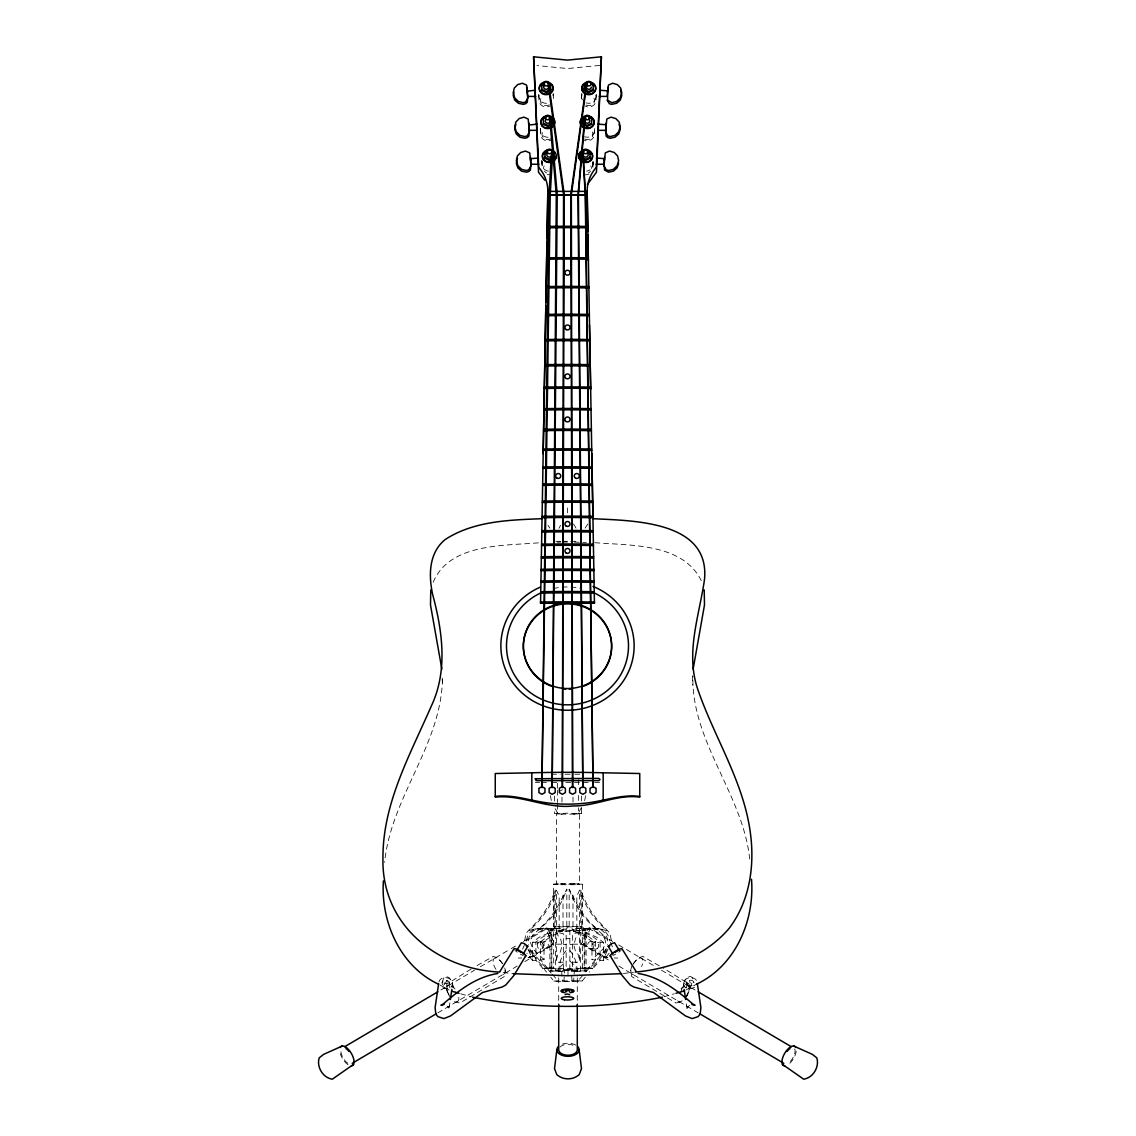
<?xml version="1.0" encoding="UTF-8"?>
<svg xmlns="http://www.w3.org/2000/svg" width="1136" height="1136" viewBox="0 0 1136 1136"><rect width="100%" height="100%" fill="white"/><g stroke="black" fill="none" stroke-linecap="round" stroke-linejoin="round"><path stroke-width="0.75" stroke-dasharray="5 3.75" d="M524.633 940.665L526.011 933.281L536.334 922.361A93.635 81.025 85.9 0 0 555.22 890.013L555.22 927.146L549.881 932.599L551.059 932.784L551.116 970.797L549.881 970.996L549.881 930.611L553.601 926.905L568 926.294L582.399 926.905L586.119 930.611L586.119 970.996L572.459 971.706L572.643 969.377L571.28 969.789L572.118 981.788L553.871 981.064L550.733 977.216M563.016 895.069L563.016 926.351L560.261 928.609L543.846 928.211L537.811 929.944A93.635 81.025 85.9 0 0 560.517 901.089L566.836 889.176L566.821 926.309L562.434 929.915L562.434 931.122L550.733 936.476L544.03 941.588L540.551 941.843L540.551 959.892L547.396 967.957L542.738 968.284L535.908 960.232L535.908 942.17L542.596 937.058L551.059 932.784M581.746 94.444L581.746 95.921L581.859 94.146M593.049 161.198L592.992 164.28L593.106 162.505M596.13 94.97L596.13 96.446L596.244 94.686M586.119 970.996L584.884 970.797L584.941 932.784L586.119 932.599L580.78 927.146L580.78 890.013A93.635 81.025 -85.9 0 0 599.666 922.361L609.989 933.281L611.367 940.665M749.717 859.057C742.916 794.405 691.469 742.106 692.875 676.204M581.731 93.578L581.589 100.266L581.589 96.674A7.199 6.418 0 0 0 582.413 99.911M592.992 161.937L592.85 165.032A7.199 6.418 0 0 1 586.588 171.124M592.907 167.177L593.106 162.831M596.244 94.998L595.974 100.792A7.199 6.418 0 0 1 584.926 105.946M594.682 128.595L594.412 134.701A7.199 6.418 0 0 1 583.364 139.856M572.984 895.069L572.984 926.351L575.739 928.609L592.154 928.211L598.189 929.944A93.635 81.025 -85.9 0 1 575.483 901.089L569.164 889.176L569.179 926.309L573.566 929.915L573.566 931.122L580.297 932.443L580.425 970.485L555.575 970.485L555.703 932.443L562.434 931.122M563.882 981.788L564.72 969.789L563.357 969.377L563.541 971.706L549.881 970.996M572.118 981.788L573.637 981.348L574.347 971.152L584.884 970.797M442.444 679.214C441.166 744.932 390.969 797.302 384.621 862.352M442.103 982.455L444.062 977.329L445.681 976.392L449.118 977.556L451.674 981.376L455.067 991.827M445.752 983.123L446.576 980.198L450.012 987.951M449.402 983.79A3.72 2.925 8.4 0 0 444.432 980.311A3.72 2.925 8.4 0 0 443.423 985.267A3.72 2.925 8.4 0 0 449.402 983.79L449.686 981.944L447.47 984.017L444.034 982.839L448.791 995.931A3.72 0.88 -18 0 1 448.72 995.477M449.856 1002.889L448.862 1009.62L448.521 1006.595L448.692 1008.001L446.576 1005.36M452.114 987.752L452.611 984.387M554.198 895.708L551.684 901.728A93.635 81.025 85.9 0 1 528.978 930.583L535.013 928.865L551.443 929.248L554.198 926.99L554.198 895.708L555.22 890.013M584.628 800.653L585.651 795.583M556.384 959.849L557.946 954.283L560.332 952.011L562.192 945.124L560.332 938.08L557.946 935.595L556.384 930.029M579.616 930.029L578.054 935.595L575.668 938.08L573.808 945.124L575.668 952.011L578.054 954.283L579.616 959.849M631.872 966.026L630.423 970.854L631.786 976.619L676.076 1002.989L681.742 1001.739M433.199 582.243C449.671 542.809 504.441 545.933 540.14 542.696M680.933 991.827L684.326 981.376L686.882 977.556L690.319 976.392L691.938 977.329L693.897 982.455M685.988 987.951L689.424 980.198L690.248 983.123M581.518 807.369L578.409 813.078L578.409 807.795M522.603 949.199L526.124 940.835L547.438 928.268L554.595 943.959L552.735 944.101L545.592 928.41L547.438 928.268M589.683 927.899L590.408 928.41L583.265 944.101L582.129 944.47L581.405 943.959L588.562 928.268L589.683 927.899L612.602 941.403M606.297 948.674L602.719 956.526L607.916 957.478M583.265 944.101L604.579 956.654L607.433 950.378M633.32 963.669L638.304 957.975L642.763 956.441L661.947 967.318M686.002 997.223L689.623 988.86L689.098 984.003L663.438 968.199M609.137 953.161L603.585 960.488L600.092 960.232L593.262 968.284L584.941 968.497L592.58 968.241L589.442 972.089M566.14 950.647C559.878 957.478 558.415 967.148 558.713 976.108M689.424 1005.36L687.308 1008.001L687.479 1006.595L687.138 1009.62L686.144 1002.889M573.637 981.348L582.129 981.064L585.267 977.216M580.297 932.443L588.746 936.717L595.449 941.843L595.449 959.892L591.97 959.65L603.188 948.901L605.729 941.957L603.188 934.971L588.05 921.523A93.635 81.025 -85.9 0 1 569.164 889.176M595.449 959.892L588.604 967.957L593.262 968.284M606.084 949.1L590.01 968.057L580.297 968.156L589.286 968L584.784 973.112M607.945 949.242L591.856 968.184L584.188 968.369L584.188 930.313L582.981 928.95L584.728 929.22L581.802 926.99L581.802 895.708L580.78 890.013M560.261 928.609L554.865 928.822L553.672 930.171L553.672 968.241M553.871 981.064L578.011 980.766L583.648 974.39M559.949 967.332L566.14 960.985M535.908 960.232L532.415 960.488L532.415 942.426L539.117 937.314L550.818 931.96M540.551 941.843L547.254 936.717L555.703 932.443M471.071 969.079L446.902 984.003L446.377 988.86L449.998 997.223M477.049 965.557L493.237 956.441L497.696 957.975L502.68 963.669M440.896 990.01L474.507 970.215M480.386 966.736L509.638 949.497M511.172 948.603L517.278 944.996M523.398 941.403L546.317 927.899M528.354 957.421L531.421 956.654L552.735 944.101M437.758 1012.9L517.207 966.083M524.846 961.581L554.595 943.959M559.366 791.409L562.391 789.719M685.945 990.024L696.482 984.202M599.68 782.292L591.884 782.619M579.616 932.358L572.643 933.678L572.643 969.789L563.357 969.789L563.357 933.678L556.384 932.358M572.459 971.706L574.347 971.152M664.077 996.712L674.259 993.787M557.591 804.274L557.591 813.078L554.524 813.632L554.524 808.363M569.86 938.435L566.14 938.435M557.946 884.433L556.384 884.191L556.384 813.632L568 813.149L579.616 813.632L579.616 884.191L578.054 884.433M578.054 813.887L579.616 813.632M581.476 808.363L581.476 813.632L573.808 814.058M573.808 883.78L582.399 884.191L582.399 926.905L553.601 926.905L553.601 884.191L562.192 883.78M556.384 884.191L557.946 883.95M582.399 884.191L553.601 884.191M623.38 973.481L633.561 972.274M599.709 65.405L567.489 68.543L536.973 65.561M535.013 928.865L554.865 928.822M543.846 928.211L540.367 928.467A13.944 12.056 85.9 0 0 528.552 944.996M532.415 942.426L535.908 942.17M537.115 942.639L538.507 942.525M540.367 942.397L541.758 942.298M540.551 959.892L544.03 959.65L544.03 941.588M576.832 929.816L569.86 929.901M555.575 970.485L580.425 970.485M518.328 958.074L521.736 957.96M557.236 542.213L560.659 542.113M562.363 542.071L572.629 542.071M575.739 928.609L597.493 928.609L607.022 930.583A93.635 81.025 -85.9 0 1 584.316 901.728L581.802 895.708M584.557 929.248L600.987 928.865M574.731 814.129L561.269 814.129M560.801 883.666L575.199 883.666M575.199 884.717L560.801 884.717M528.084 957.478L533.281 956.526L529.703 948.674M555.887 541.318L560.857 541.318M562.519 541.318L569.15 541.318M570.812 541.318L577.457 541.318M551.443 774.241L560.218 774.241M565.132 774.241L571.436 774.241M574.773 774.241L583.549 774.241M539.614 782.619L535.312 782.292M541.361 782.619L550.08 782.619M551.812 782.619L558.784 782.619M565.756 782.619L590.138 782.619M556.384 944.172L563.357 944.172M572.643 944.172L579.616 944.172M563.357 944.541L566.14 944.541M569.86 944.541L572.643 944.541M563.357 962.22L556.384 962.22L556.384 890.099L559.168 896.077L559.168 932.77M572.643 962.22L579.616 962.22L579.616 890.099L576.832 896.077L576.832 932.77M566.14 929.901L559.168 929.816M542.738 968.284L551.059 968.497L543.42 968.241L546.558 972.089M574.333 542.113L581.178 542.312M582.882 542.369L586.304 542.454M594.852 542.696C631.076 545.635 682.594 543.065 701.31 580.695M614.264 957.96L617.672 958.074M551.116 970.797L563.541 971.706M562.192 814.058L554.524 813.632M592.154 928.211L595.633 928.467A13.944 12.056 -85.9 0 1 607.448 944.996M573.566 931.122L585.267 936.476L591.97 941.588L595.449 941.843M584.941 932.784L593.404 937.058L600.092 942.17L603.585 942.426L603.585 960.488M594.242 942.298L595.633 942.397M597.493 942.525L598.885 942.639M578.011 980.766L582.129 981.064M503.134 972.487L513.302 973.68M581.476 813.632L578.409 813.078M556.384 813.632L557.946 813.887M578.054 883.95L579.616 884.191M551.443 929.248L553.019 928.95L551.812 930.313L551.812 968.369L544.144 968.184L528.055 949.242M604.579 956.654L607.646 957.421M460.719 993.787L470.9 996.712M585.182 931.96L596.883 937.314L603.585 942.426M454.258 1001.739L459.924 1002.989L504.214 976.619L505.577 970.854L504.128 966.026M557.591 813.078L554.482 807.369M440.015 985.04L449.047 990.024M618.722 944.996L624.828 948.603M626.362 949.497L655.614 966.736M661.493 970.215L695.104 990.01M588.562 928.268L609.876 940.835L613.397 949.199M581.405 943.959L611.154 961.581M618.793 966.083L698.242 1012.9M569.86 960.985L576.051 967.332M581.135 928.822L582.328 930.171L582.328 968.241M551.216 973.112L546.714 968L555.703 968.156L545.99 968.057L529.916 949.1M552.352 974.39L557.989 980.766M544.03 959.65L532.812 948.901L530.271 941.957L532.812 934.971L547.95 921.523A93.635 81.025 85.9 0 0 566.836 889.176M532.415 960.488L526.863 953.161M569.86 950.647C576.122 957.478 577.585 967.148 577.287 976.108M528.567 950.378L531.421 956.654M550.349 795.583L551.372 800.653M686.598 983.79L686.314 981.944L688.53 984.017L691.966 982.839L687.209 995.931A3.72 0.88 18 0 0 687.28 995.477M683.389 984.387L683.886 987.752M561.653 971.152L562.363 981.348M553.133 94.146L553.246 95.921L553.246 94.444M538.748 94.686L538.862 96.446L538.862 94.97M540.31 128.595L540.424 130.37L540.424 128.893M541.886 162.505L542 164.28L541.943 161.198M553.26 93.578L553.402 100.266M538.748 94.998L539.018 100.792A7.199 6.418 0 0 0 550.065 105.946M540.31 128.908L540.58 134.701A7.199 6.418 0 0 0 551.627 139.856M541.929 160.375L542.085 167.177M541.801 160.829L541.886 162.831M442.174 677.979L442.444 685.065M692.548 675.792L692.548 685.065M600.092 942.17L600.092 960.232M591.97 941.588L591.97 959.65M581.476 796.052L581.476 801.32M578.409 779.651L578.409 784.933M578.409 795.484L578.409 800.766M577.287 977.869L577.287 1002.421M573.013 797.145L573.013 802.428M569.86 969.789L569.86 928.098L568 927.8L566.14 928.098L566.14 969.789M568 970.684L568 977.514M567.489 507.92L567.489 513.657M561.979 797.145L561.979 805.964M558.713 977.869L558.713 1002.421M557.591 783.173L557.591 788.455M557.591 790.202L557.591 802.527M554.524 796.052L554.524 801.32M573.41 523.966A29.976 29.579 0 0 1 576.051 528.311M547.95 525.215A560.204 144.996 0 0 1 549.909 528.126M585.083 528.126A560.204 144.996 0 0 1 588.107 523.767M558.94 528.311A29.976 29.579 0 0 1 560.616 525.372M553.417 588.562A61.003 58.93 0 0 1 560.417 587.369M562.192 587.184A61.003 58.93 0 0 1 567.489 586.971M571.025 587.071A61.003 58.93 0 0 1 579.843 588.192M588.988 174.035A7.199 6.418 0 0 1 585.352 174.759M590.55 171.124A5.808 5.169 0 0 1 588.349 172.942M590.791 165.955A5.808 5.169 0 0 1 591.458 168.568M594.412 131.123A7.199 6.418 0 0 1 584.472 136.789M592.367 132.032A5.808 5.169 0 0 1 584.103 138.805M595.974 97.199A7.199 6.418 0 0 1 586.034 102.865M593.929 98.122A5.808 5.169 0 0 1 585.679 104.895M548.404 171.124A7.199 6.418 0 0 1 542.142 165.032M549.639 174.759A7.199 6.418 0 0 1 547.154 174.461M546.643 172.942A5.808 5.169 0 0 1 544.442 171.124M543.533 168.568A5.808 5.169 0 0 1 544.201 165.955M546.501 103.348A7.199 6.418 0 0 1 539.018 97.199M549.313 104.895A5.808 5.169 0 0 1 541.063 98.122M548.077 137.257A7.199 6.418 0 0 1 540.58 131.123M550.889 138.805A5.808 5.169 0 0 1 542.625 132.032M438.908 981.873A6.972 5.481 8.4 0 1 448.024 978.053A6.972 5.481 8.4 0 1 451.816 986.147A6.972 5.481 8.4 0 1 441.379 987.156M523.199 955.532A6.972 1.306 31.2 0 1 520.26 954.098M517.207 952.181A6.972 1.306 31.2 0 1 514.878 950.321M496.006 969.42A9.287 4.274 59.5 0 1 494.217 958.33A9.287 4.274 59.5 0 1 502.992 964.492M504.98 970.101A9.287 4.274 59.5 0 1 502.85 974.532M458.802 997.309A9.287 4.274 59.5 0 1 453.832 1000.816M450.751 997.905A9.287 4.274 59.5 0 1 447.286 986.46A9.287 4.274 59.5 0 1 455.025 989.03M347.829 1063.268A9.287 4.274 59.5 0 1 341.297 1048.911M348.028 1064.73A11.147 5.14 59.5 0 1 339.792 1051.297M694.621 987.156A6.972 5.481 -8.4 0 1 684.184 986.147A6.972 5.481 -8.4 0 1 687.976 978.053A6.972 5.481 -8.4 0 1 697.092 981.873M621.122 950.321A6.972 1.306 -31.2 0 1 618.793 952.181M615.74 954.098A6.972 1.306 -31.2 0 1 612.801 955.532M633.008 964.492A9.287 4.274 -59.5 0 1 641.102 958.017A9.287 4.274 -59.5 0 1 641.584 966.58M633.15 974.532A9.287 4.274 -59.5 0 1 631.02 970.101M680.975 989.03A9.287 4.274 -59.5 0 1 688.714 986.46A9.287 4.274 -59.5 0 1 685.249 997.905M682.168 1000.816A9.287 4.274 -59.5 0 1 677.198 997.309M794.703 1048.911A9.287 4.274 -59.5 0 1 788.171 1063.268M796.208 1051.297A11.147 5.14 -59.5 0 1 787.972 1064.73M562.419 1044.098A11.147 6.56 0 0 1 577.656 1046.497M559.949 1047.051A9.287 5.467 0 0 1 575.128 1046.27M526.493 940.821A13.944 12.056 85.9 0 1 538.507 928.609M597.493 928.609A13.944 12.056 -85.9 0 1 609.507 940.821M552.309 930.228L549.881 930.611L568 931.378L586.119 930.611L552.309 930.228M552.309 968.298L549.881 968.681L568 969.434L586.119 968.681L552.309 968.298M687.379 985.139A3.72 2.925 -8.4 0 0 693.698 983.975A3.72 2.925 -8.4 0 0 689.666 980.269A3.72 2.925 -8.4 0 0 687.379 985.139M542.383 943.249A3.72 3.209 85.9 0 0 545.166 948.887A3.72 3.209 85.9 0 0 547.95 943.391A3.72 3.209 85.9 0 0 542.383 943.249M537.726 943.59A3.72 3.209 85.9 0 0 540.523 949.227A3.72 3.209 85.9 0 0 543.306 943.732A3.72 3.209 85.9 0 0 537.726 943.59M597.096 948.688A3.72 3.209 -85.9 0 0 597.096 942.255A3.72 3.209 -85.9 0 0 592.268 945.592A3.72 3.209 -85.9 0 0 597.096 948.688M592.438 948.361A3.72 3.209 -85.9 0 0 592.438 941.929A3.72 3.209 -85.9 0 0 587.61 945.251A3.72 3.209 -85.9 0 0 592.438 948.361"/><path stroke-width="1.5" d="M587.426 184.43L596.457 172.246L601.413 56.8L567.489 60.109L533.579 56.8L538.535 172.246L544.769 180.184M604.352 159.935L604.352 158.657L596.4 158.046M430.771 589.925L430.501 605.005L441.861 669.118M540.551 603.259L547.751 195.037A286.712 74.209 0 0 1 587.241 195.037L594.44 603.259L540.551 603.259L540.551 602.066A391.182 101.246 0 0 1 594.44 602.066L594.44 603.259M546.984 241.755L545.919 302.332M547.041 238.333L547.822 191.743A43.452 38.709 0 0 0 538.691 167.319L533.579 56.8M543.136 453.647L545.848 305.811M604.508 157.08L603.997 165.813L606.226 169.804L608.598 170.499L613.454 169.307L617.132 165.671L618.637 160.602L617.586 155.959L614.235 152.465L609.492 151.06L605.247 152.92L604.153 164.223L596.187 164.266M606.07 123.157L605.573 131.904L607.803 135.894L610.174 136.576L615.03 135.383L618.694 131.762L620.213 126.692L619.148 122.049L615.797 118.556L611.069 117.136L606.809 119.01L605.715 130.313L597.749 130.356M607.519 92.115L608.385 87.018M587.298 151.131L590.166 152.749L589.953 158.344L585.438 160.446L581.135 158.018L581.348 152.423L584.358 151.017M588.86 117.207L591.728 118.84L591.515 124.42L587.014 126.536L582.697 124.108L582.91 118.513L585.92 117.107M590.436 83.297L593.304 84.916L593.091 90.511L588.576 92.612L584.273 90.184L584.486 84.589L587.497 83.184M581.135 158.018L581.348 152.423M582.697 124.108L582.91 118.513M584.273 90.184L584.486 84.589M601.413 56.8L596.301 167.319A43.452 38.709 0 0 0 587.17 191.743L587.823 231.474M605.744 130.612L606.113 136.093L607.803 137.641L610.174 138.265L615.03 137.215L618.694 133.977L620.213 129.433L619.148 124.264M604.167 164.535L604.551 170.017L608.598 172.189L613.454 171.124L617.132 167.887L618.637 163.343M527.487 91.136L535.454 90.213M535.667 96.432L527.7 96.39L526.607 85.101L522.361 83.226L517.618 84.632L514.267 88.125L513.216 92.769L514.722 97.852L518.399 101.473L523.256 102.666L525.627 101.97L527.857 97.98L526.607 87.018M529.049 125.045L537.016 124.122M537.243 130.356L529.277 130.313L528.183 119.01L523.923 117.136L519.195 118.556L515.843 122.049L514.778 126.692L516.284 131.762L519.961 135.383L524.818 136.576L527.189 135.894L529.419 131.904L529.078 124.747M538.592 158.046L530.64 158.657L530.64 159.935M605.815 126.266L605.914 124.747L597.976 124.122M604.253 160.176L604.352 158.657M551.358 154.752L549 194.654L541.943 787.717L550.222 194.696L552.678 153.076M383.386 880.911C380.659 921.821 400.128 966.267 438.51 984.202M584.543 119.095L578.039 194.668L582.825 787.603L578.409 194.682L584.926 119.124M599.538 90.213L607.49 90.837L607.675 100.266L611.736 102.666L616.592 101.473L620.27 97.852L621.775 92.769L620.725 88.125L617.373 84.632L612.631 83.226L608.385 85.101L607.291 96.39L599.325 96.432M556.853 1049.778L554.524 1068.564L556.768 1074.599C563.03 1080.251 572.97 1080.251 579.232 1074.599L581.476 1068.564L579.147 1049.778M586.133 85.186L570.812 194.654L572.601 787.631L571.337 194.682L586.645 85.257M693.13 669.118L704.49 605.005L704.221 589.925M438.652 983.591L435.088 1007.618L435.841 1014.036L437.956 1016.677L443.906 1018.594L450.538 1015.939L482.459 992.537L502.297 986.957L505.832 984.969L513.898 975.455L525.84 955.703M450.353 999.524L451.858 989.428M513.912 92.059L513.216 95.509L514.722 100.067L518.399 103.291L523.256 104.356L525.627 103.717L527.317 102.183L527.686 96.702M515.843 124.264L514.778 129.433L516.284 133.977L519.961 137.215L524.818 138.265L527.189 137.641L528.879 136.093L529.248 130.612M517.405 158.174L516.355 163.343L517.86 167.887L521.538 171.124L526.394 172.189L528.765 171.55L530.441 170.017L530.824 164.535M516.667 950.576L521.396 942.752L524.363 943.618L527.771 946.331L523.057 954.141M500.039 971.28L513.87 949A6.972 1.306 31.2 0 1 521.026 951.542A6.972 1.306 31.2 0 1 525.244 956.129M612.943 954.141L608.229 946.331L611.637 943.618L614.604 942.752L619.333 950.576M565.174 994.582L567.489 993.972L569.647 994.809M569.647 991.444C569.86 989.612 562.604 991.046 566.608 991.771M353.594 1064.333L332.308 1079.2C322.851 1077.752 316.362 1066.903 319.216 1057.829L323.646 1054.364L342.348 1045.972M527.771 946.331L526.366 946.245M614.732 952.451L617.927 950.662M344.634 1046.739L437.843 991.813M352.188 1063.31L436.224 1013.795M541.687 85.967L541.687 84.916L544.556 83.297M541.9 90.511L541.9 89.46L546.416 91.562L550.719 89.133L550.719 90.184L546.416 92.612L541.9 90.511L541.687 84.916M543.264 119.891L543.264 118.84L546.132 117.207M543.462 124.42L543.462 123.37L547.978 125.471L552.295 123.043L552.295 124.108L547.978 126.536L543.462 124.42L543.264 118.84M547.694 152.181L544.826 153.8L544.826 152.749L547.694 151.131M553.857 156.967L553.857 158.018L549.554 160.446L545.039 158.344L545.039 157.279L549.554 159.395L553.857 156.967L553.644 152.423L553.644 153.474M497.795 973.495C476.282 976.889 459.185 990.123 443.083 1004.125L440.938 1005.261L444.091 1004.451L443.31 1004.224M538.918 788.299L541.943 786.609L544.968 788.299M549.142 788.299L552.167 786.609L555.177 788.299M559.366 788.299L562.391 786.609L565.401 788.299M569.59 788.299L572.601 786.609L575.625 788.299M579.814 788.299L582.825 786.609L585.849 788.299M590.024 788.299L593.049 786.609L596.059 788.299M696.482 984.202C735.404 966.012 754.829 920.643 751.492 879.221M584.486 85.654L587.497 84.249M584.273 89.133L588.576 91.562L593.091 89.46L593.091 90.511M582.697 123.043L587.014 125.471L591.515 123.37L591.515 124.42M581.135 156.967L585.438 159.395L589.953 157.279L589.953 158.344M692.69 1004.224L691.909 1004.451L695.062 1005.261L692.917 1004.125C676.815 990.123 659.718 976.889 638.205 973.495M609.634 946.245L608.229 946.331M662.387 997.209C600.419 1009.421 534.573 1009.421 472.604 997.209M675.963 993.29L684.454 990.848M639.738 796.407C620.71 793.979 602.52 801.718 583.734 803.294A124.875 100.763 0 0 1 551.258 803.294C532.472 801.718 514.281 793.979 495.253 796.407M621.69 973.68L567.489 975.739L513.302 973.68M635.251 972.075C670.311 968.994 705.882 955.802 729.127 928.382C749.703 901.26 754.858 865.973 750.371 832.887C743.64 781.596 714.43 737.789 697.902 689.694C685.107 653.172 699.265 615.897 704.49 579.545C710.185 520.856 633.263 520.757 593.148 518.712M531.818 772.792L495.253 773.517L495.253 797.131C521.651 794.348 546.388 809.045 573.013 805.964C595.747 806.304 616.933 794.05 639.738 797.131L639.738 773.517L603.173 772.792A362.995 93.947 0 0 0 573.013 772.324A343.739 88.963 0 0 0 551.258 772.423A362.995 93.947 0 0 0 531.818 772.792L531.818 800.042M541.844 518.712C508.956 519.976 473.627 521.041 445.184 539.529C428.584 552.962 428.499 575.867 432.788 594.994C442.5 631.36 447.996 671.021 431.183 706.336C410.025 754.943 382.676 803.422 382.946 857.992C381.227 924.477 436.565 969.051 499.741 972.075M547.751 194.796L587.241 194.796M538.805 164.266L530.839 164.223L529.745 152.92L525.499 151.06L520.757 152.465L517.405 155.959L516.355 160.602L517.86 165.671L521.538 169.307L526.394 170.499L528.765 169.804L530.995 165.813L530.484 157.08M452.242 991.345L459.029 993.29M793.652 1045.972L812.354 1054.364L816.784 1057.829C819.638 1066.903 813.149 1077.752 803.692 1079.2L782.406 1064.333M547.495 83.184L550.506 84.589L550.719 90.184M549.071 117.107L552.082 118.513L552.295 124.108M518.073 950.662L521.268 952.451M587.298 152.181L590.166 153.8L590.166 152.749M698.157 991.813L791.366 1046.739M699.776 1013.795L783.812 1063.31M635.961 971.28L622.13 949A6.972 1.306 -31.2 0 0 614.974 951.542A6.972 1.306 -31.2 0 0 610.756 956.129M610.16 955.703L622.102 975.455L630.168 984.969L633.703 986.957L653.541 992.537L685.462 1015.939L692.094 1018.594L698.044 1016.677L700.159 1014.036L700.912 1007.618L697.348 983.591M607.135 100.138L609.365 103.717L611.736 104.356L616.592 103.291L620.27 100.067L621.775 95.509L620.725 90.34M684.142 989.428L685.647 999.524M548.958 85.2L564.28 194.654L562.391 787.646L563.555 194.696L548.248 85.285M527.502 90.837L527.601 92.343M530.64 158.657L530.739 160.176M550.719 119.11L557.222 194.654L552.167 787.674L556.299 194.696L549.796 119.181M583.052 153.033L585.509 194.668L593.049 787.589L585.253 194.682L582.796 153.048M544.826 152.749L545.039 158.344M528.922 123.157L529.049 126.025M589.485 324.939L590.692 389.293M591.856 453.647L592.935 518.002M587.88 234.911L588.32 260.584M603.173 772.792L603.173 800.042M596.059 789.236L596.059 792.601L593.049 794.291L590.024 792.601L590.024 789.236M593.304 84.916L593.304 85.967M591.728 118.84L591.728 119.891M588.576 91.562L588.576 92.612M587.241 196.471L587.241 191.388L547.751 191.388L547.751 196.471M587.014 125.471L587.014 126.536M585.849 789.236L585.849 792.601L582.825 794.291L579.814 792.601L579.814 789.236M585.438 159.395L585.438 160.446M577.287 1004.167L577.287 1049.778A9.287 5.467 0 0 1 568 1055.245A9.287 5.467 0 0 1 558.713 1049.778L558.713 1004.167M575.625 789.236L575.625 792.601L572.601 794.291L569.59 792.601L569.59 789.236M565.401 789.236L565.401 792.601L562.391 794.291L559.366 792.601L559.366 789.236M555.177 789.236L555.177 792.601L552.167 794.291L549.142 792.601L549.142 789.236M552.082 118.513L552.082 119.564M550.506 84.589L550.506 85.654M549.554 159.395L549.554 160.446M547.978 125.471L547.978 126.536M546.416 91.562L546.416 92.612M544.968 789.236L544.968 792.601L541.943 794.291L538.918 792.601L538.918 789.236M551.372 686.187A44.134 42.628 0 0 1 532.315 620.753A44.134 42.628 0 0 1 602.676 620.753A44.134 42.628 0 0 1 583.62 686.187M572.43 688.856A44.134 42.628 0 0 1 569.136 689.098M565.856 689.098A44.134 42.628 0 0 1 562.561 688.856M593.29 592.495A61.003 58.93 0 0 1 615.343 682.452A61.003 58.93 0 0 1 519.649 682.452A61.003 58.93 0 0 1 541.702 592.495M592.992 586.432A66.626 64.354 0 0 1 620.71 684.625A66.626 64.354 0 0 1 515.361 685.959A66.626 64.354 0 0 1 540.381 587.099M565.089 992.708A6.276 1.619 0 0 1 562.519 990.223A6.276 1.619 0 0 1 572.473 990.223A6.276 1.619 0 0 1 569.903 992.708M563.058 991.913A6.276 1.619 0 0 1 563.058 989.612A6.276 1.619 0 0 1 571.933 989.612A6.276 1.619 0 0 1 571.933 991.913M542.312 502.453A365.622 94.629 0 0 1 592.68 502.453M542.341 501.104A365.281 94.544 0 0 1 592.651 501.104M544.357 387.12A336.029 86.975 0 0 1 590.635 387.12M544.329 388.469A336.37 87.06 0 0 1 590.663 388.469M543.974 408.662A341.553 88.395 0 0 1 591.018 408.662M543.945 410.011A341.893 88.494 0 0 1 591.047 410.011M543.604 429.309A346.849 89.772 0 0 1 591.387 429.309M543.576 430.658A347.19 89.858 0 0 1 591.416 430.658M543.249 449.047A351.919 91.079 0 0 1 591.728 449.047M543.235 450.396A352.259 91.178 0 0 1 591.757 450.396M542.937 466.995A356.519 92.272 0 0 1 592.055 466.995M542.909 468.344A356.874 92.371 0 0 1 592.083 468.344M542.61 485.399A361.248 93.493 0 0 1 592.381 485.399M542.639 484.05A360.907 93.408 0 0 1 592.353 484.05M542.042 517.704A369.541 95.651 0 0 1 592.949 517.704M542.071 516.369A369.2 95.552 0 0 1 592.921 516.369M547.169 227.811A295.133 76.382 0 0 1 587.823 227.811M547.197 226.462A294.792 76.297 0 0 1 587.795 226.462M541.787 532.074A373.233 96.603 0 0 1 593.205 532.074M541.815 530.725A372.878 96.503 0 0 1 593.177 530.725M546.104 287.948A310.568 80.386 0 0 1 588.888 287.948M546.132 286.599A310.227 80.287 0 0 1 588.86 286.599M546.615 259.221A303.198 78.469 0 0 1 588.377 259.221M546.643 257.872A302.858 78.384 0 0 1 588.349 257.872M541.545 545.536A376.683 97.497 0 0 1 593.446 545.536M541.574 544.187A376.343 97.398 0 0 1 593.418 544.187M544.755 364.684A330.264 85.484 0 0 1 590.237 364.684M544.726 366.033A330.604 85.569 0 0 1 590.266 366.033M540.921 580.979A385.786 99.854 0 0 1 594.071 580.979M540.892 582.328A386.126 99.94 0 0 1 594.1 582.328M540.736 591.757A388.54 100.564 0 0 1 594.256 591.757M540.708 593.106A388.895 100.65 0 0 1 594.284 593.106M541.332 558.103A379.907 98.321 0 0 1 593.659 558.103M541.347 556.754A379.566 98.236 0 0 1 593.645 556.754M545.166 340.899A324.158 83.894 0 0 1 589.825 340.899M545.195 339.55A323.817 83.808 0 0 1 589.797 339.55M545.621 315.765A317.711 82.232 0 0 1 589.371 315.765M545.635 314.416A317.37 82.147 0 0 1 589.357 314.416M541.105 570.67A383.13 99.159 0 0 1 593.887 570.67M541.134 569.321A382.789 99.073 0 0 1 593.858 569.321M591.828 153.445A6.972 6.205 0 0 1 588.888 161.837A6.972 6.205 0 0 1 579.474 159.21A6.972 6.205 0 0 1 582.413 150.832M583.521 150.421A6.972 6.205 0 0 1 589.385 151.088M587.908 153.8A2.556 2.272 0 0 1 585.537 157.137A2.556 2.272 0 0 1 583.492 153.644M587.511 116.213A6.972 6.205 0 0 1 593.659 124.775A6.972 6.205 0 0 1 582.527 127.005A6.972 6.205 0 0 1 583.989 116.923M588.59 119.01A2.556 2.272 0 0 1 588.945 122.617A2.556 2.272 0 0 1 584.955 121.992M584.671 120.842A2.556 2.272 0 0 1 586.034 118.925M590.266 82.431A6.972 6.205 0 0 1 595.378 90.525A6.972 6.205 0 0 1 585.764 94.103A6.972 6.205 0 0 1 582.896 85.172M591.345 87.117A2.556 2.272 0 0 1 588.022 89.204A2.556 2.272 0 0 1 586.63 85.811M556.299 156.072A6.972 6.205 0 0 1 547.822 162.391A6.972 6.205 0 0 1 543.164 153.445M545.607 151.088A6.972 6.205 0 0 1 551.471 150.421M552.579 150.832A6.972 6.205 0 0 1 555.234 153.005M551.5 153.644A2.556 2.272 0 0 1 549.441 157.137A2.556 2.272 0 0 1 547.083 153.8M552.096 85.172A6.972 6.205 0 0 1 549.228 94.103A6.972 6.205 0 0 1 539.614 90.525A6.972 6.205 0 0 1 544.726 82.431M548.361 85.811A2.556 2.272 0 0 1 547.58 88.949A2.556 2.272 0 0 1 544.045 88.239A2.556 2.272 0 0 1 544.84 85.101M550.037 121.992A2.556 2.272 0 0 1 546.586 122.958A2.556 2.272 0 0 1 545.507 119.891M548.958 118.925A2.556 2.272 0 0 1 549.938 119.72M345.94 1048.571A9.287 4.274 59.5 0 1 349.022 1051.482M340.175 1047.506A11.147 5.14 59.5 0 1 351.095 1052.958A11.147 5.14 59.5 0 1 351.422 1065.866M786.978 1051.482A9.287 4.274 -59.5 0 1 790.06 1048.571M784.578 1065.866A11.147 5.14 -59.5 0 1 784.905 1052.958A11.147 5.14 -59.5 0 1 795.825 1047.506M577.656 1046.497A11.147 6.56 0 0 1 568 1056.324A11.147 6.56 0 0 1 558.344 1046.497M535.312 778.728L536.135 780.645L598.857 780.645L600.021 779.523L598.857 778.401L535.312 778.728M536.291 676.034A44.134 42.628 0 0 0 610.131 656.935A44.134 42.628 0 0 0 556.072 604.721A44.134 42.628 0 0 0 536.291 676.034M564.365 999.794A6.276 1.619 0 0 0 573.765 998.388A6.276 1.619 0 0 0 564.365 996.982A6.276 1.619 0 0 0 564.365 999.794M565.274 273.961A2.556 2.471 0 0 0 569.704 273.961A2.556 2.471 0 0 0 567.489 270.254A2.556 2.471 0 0 0 565.274 273.961M575.512 478.114A2.556 2.471 0 0 0 579.346 475.984A2.556 2.471 0 0 0 575.512 473.84A2.556 2.471 0 0 0 575.512 478.114M566.211 329.596A2.556 2.471 0 0 0 570.045 327.466A2.556 2.471 0 0 0 566.211 325.322A2.556 2.471 0 0 0 566.211 329.596M565.288 377.606A2.556 2.471 0 0 0 569.704 377.606A2.556 2.471 0 0 0 567.489 373.9A2.556 2.471 0 0 0 565.288 377.606M556.924 478.114A2.556 2.471 0 0 0 560.758 475.984A2.556 2.471 0 0 0 556.924 473.84A2.556 2.471 0 0 0 556.924 478.114M566.211 526.124A2.556 2.471 0 0 0 570.045 523.994A2.556 2.471 0 0 0 566.211 521.85A2.556 2.471 0 0 0 566.211 526.124M566.211 553.047A2.556 2.471 0 0 0 570.045 550.917A2.556 2.471 0 0 0 566.211 548.773A2.556 2.471 0 0 0 566.211 553.047M565.288 420.675A2.556 2.471 0 0 0 569.704 420.675A2.556 2.471 0 0 0 567.489 416.983A2.556 2.471 0 0 0 565.288 420.675M581.916 161.156A6.972 6.205 0 0 0 592.609 156.172A6.972 6.205 0 0 0 582.413 150.406A6.972 6.205 0 0 0 581.916 161.156M584.287 153.403A2.556 2.272 0 0 0 588.207 151.571A2.556 2.272 0 0 0 584.458 149.469A2.556 2.272 0 0 0 584.287 153.403M583.492 127.246A6.972 6.205 0 0 0 594.185 122.248A6.972 6.205 0 0 0 583.989 116.497A6.972 6.205 0 0 0 583.492 127.246M585.849 119.493A2.556 2.272 0 0 0 589.769 117.661A2.556 2.272 0 0 0 586.034 115.545A2.556 2.272 0 0 0 585.849 119.493M585.054 93.322A6.972 6.205 0 0 0 595.747 88.338A6.972 6.205 0 0 0 585.551 82.573A6.972 6.205 0 0 0 585.054 93.322M587.411 85.569A2.556 2.272 0 0 0 591.345 83.737A2.556 2.272 0 0 0 587.596 81.636A2.556 2.272 0 0 0 587.411 85.569M543.462 159.239A6.972 6.205 0 0 0 555.518 158.784A6.972 6.205 0 0 0 549.057 149.711A6.972 6.205 0 0 0 543.462 159.239M547.183 152.693A2.556 2.272 0 0 0 551.599 152.536A2.556 2.272 0 0 0 549.242 149.199A2.556 2.272 0 0 0 547.183 152.693M540.324 91.405A6.972 6.205 0 0 0 552.38 90.965A6.972 6.205 0 0 0 545.919 81.877A6.972 6.205 0 0 0 540.324 91.405M544.045 84.873A2.556 2.272 0 0 0 548.475 84.703A2.556 2.272 0 0 0 546.104 81.38A2.556 2.272 0 0 0 544.045 84.873M541.886 125.315A6.972 6.205 0 0 0 553.942 124.875A6.972 6.205 0 0 0 547.481 115.787A6.972 6.205 0 0 0 541.886 125.315M541.886 125.741A6.972 6.205 0 0 0 553.942 125.301A6.972 6.205 0 0 0 547.481 116.213A6.972 6.205 0 0 0 541.886 125.741M545.621 118.783A2.556 2.272 0 0 0 550.037 118.627A2.556 2.272 0 0 0 547.666 115.29A2.556 2.272 0 0 0 545.621 118.783"/></g></svg>
